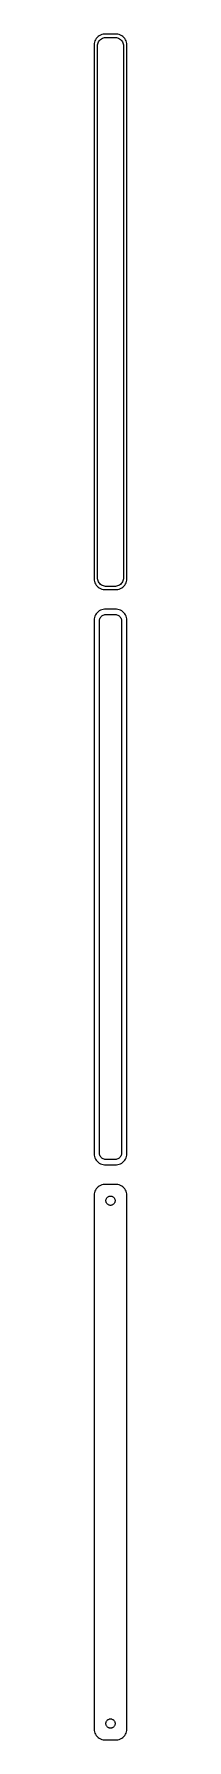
# Model space of a CAD drawing. Header units: metres. Extents: x -8 to 8, y 665 to 1447.
import ezdxf

# ---------------------------------------------------------------- set-up
doc = ezdxf.new("R2010")
doc.units = ezdxf.units.M

msp = doc.modelspace()

# ---------------------------------------------------------------- linework, layer by layer
for p, q in [((-7.46057, 1443.13), (-7.5, 1442.5)), ((-7.5, 1442.5), (-7.5, 1197.5)), ((-7.34291, 1443.74), (-7.46057, 1443.13)), ((-7.14888, 1444.34), (-7.34291, 1443.74)), ((-6.88153, 1444.91), (-7.14888, 1444.34)), ((-6.54507, 1445.44), (-6.88153, 1444.91)), ((-6.14484, 1445.92), (-6.54507, 1445.44)), ((-5.68712, 1446.35), (-6.14484, 1445.92)), ((-6, 1442), (-5.96844, 1442.5)), ((-6, 1198), (-6, 1442)), ((-5.96844, 1442.5), (-5.87433, 1442.99)), ((-5.87433, 1442.99), (-5.7191, 1443.47)), ((-5.7191, 1443.47), (-5.50522, 1443.93)), ((-5.17912, 1446.72), (-5.68712, 1446.35)), ((-5.50522, 1443.93), (-5.23605, 1444.35)), ((-5.23605, 1444.35), (-4.91586, 1444.74)), ((-4.62889, 1447.02), (-5.17912, 1446.72)), ((-4.91586, 1444.74), (-4.54968, 1445.08)), ((-4.04507, 1447.26), (-4.62889, 1447.02)), ((-4.54968, 1445.08), (-4.1433, 1445.38)), ((-4.1433, 1445.38), (-3.70311, 1445.62)), ((-3.4369, 1447.41), (-4.04507, 1447.26)), ((-3.70311, 1445.62), (-3.23605, 1445.8)), ((-2.81395, 1447.49), (-3.4369, 1447.41)), ((-3.23605, 1445.8), (-2.74951, 1445.93)), ((2.81395, 1447.49), (-2.81395, 1447.49)), ((-2.74951, 1445.93), (-2.25116, 1445.99)), ((-2.25116, 1445.99), (2.25116, 1445.99)), ((2.25116, 1445.99), (2.74951, 1445.93)), ((2.74951, 1445.93), (3.23605, 1445.8)), ((3.4369, 1447.41), (2.81395, 1447.49)), ((3.23605, 1445.8), (3.70311, 1445.62)), ((4.04507, 1447.26), (3.4369, 1447.41)), ((3.70311, 1445.62), (4.1433, 1445.38)), ((4.62889, 1447.02), (4.04507, 1447.26)), ((4.1433, 1445.38), (4.54968, 1445.08)), ((4.54968, 1445.08), (4.91586, 1444.74)), ((5.17912, 1446.72), (4.62889, 1447.02)), ((4.91586, 1444.74), (5.23605, 1444.35)), ((5.68712, 1446.35), (5.17912, 1446.72)), ((5.23605, 1444.35), (5.50522, 1443.93)), ((5.50522, 1443.93), (5.7191, 1443.47)), ((6.14484, 1445.92), (5.68712, 1446.35)), ((5.7191, 1443.47), (5.87433, 1442.99)), ((5.87433, 1442.99), (5.96844, 1442.5)), ((5.96844, 1442.5), (6, 1442)), ((6, 1442), (6, 1198)), ((6.54507, 1445.44), (6.14484, 1445.92)), ((6.88153, 1444.91), (6.54507, 1445.44)), ((7.14888, 1444.34), (6.88153, 1444.91)), ((7.34291, 1443.74), (7.14888, 1444.34)), ((7.46057, 1443.13), (7.34291, 1443.74)), ((7.5, 1442.5), (7.46057, 1443.13)), ((7.5, 1197.5), (7.5, 1442.5)), ((-5.96844, 1197.5), (-6, 1198)), ((6, 1198), (5.96844, 1197.5)), ((-7.5, 1197.5), (-7.46057, 1196.87)), ((-7.46057, 1196.87), (-7.34291, 1196.26)), ((-7.34291, 1196.26), (-7.14888, 1195.66)), ((-7.14888, 1195.66), (-6.88153, 1195.09)), ((-6.88153, 1195.09), (-6.54507, 1194.56)), ((-6.54507, 1194.56), (-6.14484, 1194.08)), ((-6.14484, 1194.08), (-5.68712, 1193.65)), ((-5.87433, 1197.01), (-5.96844, 1197.5)), ((-5.7191, 1196.53), (-5.87433, 1197.01)), ((-5.50522, 1196.07), (-5.7191, 1196.53)), ((-5.68712, 1193.65), (-5.17912, 1193.28)), ((-5.23605, 1195.65), (-5.50522, 1196.07)), ((-4.91586, 1195.26), (-5.23605, 1195.65)), ((-5.17912, 1193.28), (-4.62889, 1192.98)), ((-4.54968, 1194.92), (-4.91586, 1195.26)), ((-4.62889, 1192.98), (-4.04507, 1192.74)), ((-4.1433, 1194.62), (-4.54968, 1194.92)), ((-3.70311, 1194.38), (-4.1433, 1194.62)), ((-4.04507, 1192.74), (-3.4369, 1192.59)), ((-3.23605, 1194.2), (-3.70311, 1194.38)), ((-3.4369, 1192.59), (-2.81395, 1192.51)), ((-2.74951, 1194.07), (-3.23605, 1194.2)), ((-2.81395, 1192.51), (2.81395, 1192.51)), ((-2.25116, 1194.01), (-2.74951, 1194.07)), ((2.25116, 1194.01), (-2.25116, 1194.01)), ((2.74951, 1194.07), (2.25116, 1194.01)), ((3.23605, 1194.2), (2.74951, 1194.07)), ((2.81395, 1192.51), (3.4369, 1192.59)), ((3.70311, 1194.38), (3.23605, 1194.2)), ((3.4369, 1192.59), (4.04507, 1192.74)), ((4.1433, 1194.62), (3.70311, 1194.38)), ((4.04507, 1192.74), (4.62889, 1192.98)), ((4.54968, 1194.92), (4.1433, 1194.62)), ((4.91586, 1195.26), (4.54968, 1194.92)), ((4.62889, 1192.98), (5.17912, 1193.28)), ((5.23605, 1195.65), (4.91586, 1195.26)), ((5.17912, 1193.28), (5.68712, 1193.65)), ((5.50522, 1196.07), (5.23605, 1195.65)), ((5.7191, 1196.53), (5.50522, 1196.07)), ((5.68712, 1193.65), (6.14484, 1194.08)), ((5.87433, 1197.01), (5.7191, 1196.53)), ((5.96844, 1197.5), (5.87433, 1197.01)), ((6.14484, 1194.08), (6.54507, 1194.56)), ((6.54507, 1194.56), (6.88153, 1195.09)), ((6.88153, 1195.09), (7.14888, 1195.66)), ((7.14888, 1195.66), (7.34291, 1196.26)), ((7.34291, 1196.26), (7.46057, 1196.87)), ((7.46057, 1196.87), (7.5, 1197.5)), ((-5.68712, 1182.35), (-6.14484, 1181.92)), ((-5.17912, 1182.72), (-5.68712, 1182.35)), ((-4.62889, 1183.02), (-5.17912, 1182.72)), ((-4.04507, 1183.26), (-4.62889, 1183.02)), ((-3.4369, 1183.41), (-4.04507, 1183.26)), ((-2.81395, 1183.49), (-3.4369, 1183.41)), ((2.81395, 1183.49), (-2.81395, 1183.49)), ((3.4369, 1183.41), (2.81395, 1183.49)), ((4.04507, 1183.26), (3.4369, 1183.41)), ((4.62889, 1183.02), (4.04507, 1183.26)), ((5.17912, 1182.72), (4.62889, 1183.02)), ((5.68712, 1182.35), (5.17912, 1182.72)), ((6.14484, 1181.92), (5.68712, 1182.35)), ((-7.46057, 1179.13), (-7.5, 1178.5)), ((-7.5, 1178.5), (-7.5, 933.5)), ((-7.34291, 1179.74), (-7.46057, 1179.13)), ((-7.14888, 1180.34), (-7.34291, 1179.74)), ((-6.88153, 1180.91), (-7.14888, 1180.34)), ((-6.54507, 1181.44), (-6.88153, 1180.91)), ((-6.14484, 1181.92), (-6.54507, 1181.44)), ((-5.11292, 1178), (-5.08836, 1178.39)), ((-5.11292, 934), (-5.11292, 1178)), ((-5.08836, 1178.39), (-5.01512, 1178.77)), ((-5.01512, 1178.77), (-4.89432, 1179.15)), ((-4.89432, 1179.15), (-4.72786, 1179.5)), ((-4.72786, 1179.5), (-4.5184, 1179.83)), ((-4.5184, 1179.83), (-4.26921, 1180.13)), ((-4.26921, 1180.13), (-3.98424, 1180.4)), ((-3.98424, 1180.4), (-3.66798, 1180.63)), ((-3.66798, 1180.63), (-3.32541, 1180.82)), ((-3.32541, 1180.82), (-2.96194, 1180.96)), ((-2.96194, 1180.96), (-2.5833, 1181.06)), ((-2.5833, 1181.06), (-2.19545, 1181.11)), ((-2.19545, 1181.11), (2.19545, 1181.11)), ((2.19545, 1181.11), (2.5833, 1181.06)), ((2.5833, 1181.06), (2.96194, 1180.96)), ((2.96194, 1180.96), (3.32541, 1180.82)), ((3.32541, 1180.82), (3.66798, 1180.63)), ((3.66798, 1180.63), (3.98424, 1180.4)), ((3.98424, 1180.4), (4.26921, 1180.13)), ((4.26921, 1180.13), (4.5184, 1179.83)), ((4.5184, 1179.83), (4.72786, 1179.5)), ((4.72786, 1179.5), (4.89432, 1179.15)), ((4.89432, 1179.15), (5.01512, 1178.77)), ((5.01512, 1178.77), (5.08836, 1178.39)), ((5.08836, 1178.39), (5.11292, 1178)), ((5.11292, 1178), (5.11292, 934)), ((6.54507, 1181.44), (6.14484, 1181.92)), ((6.88153, 1180.91), (6.54507, 1181.44)), ((7.14888, 1180.34), (6.88153, 1180.91)), ((7.34291, 1179.74), (7.14888, 1180.34)), ((7.46057, 1179.13), (7.34291, 1179.74)), ((7.5, 1178.5), (7.46057, 1179.13)), ((7.5, 933.5), (7.5, 1178.5)), ((-7.5, 933.5), (-7.46057, 932.873)), ((-7.46057, 932.873), (-7.34291, 932.257)), ((-7.34291, 932.257), (-7.14888, 931.659)), ((-5.08836, 933.61), (-5.11292, 934)), ((-5.01512, 933.226), (-5.08836, 933.61)), ((-4.89432, 932.854), (-5.01512, 933.226)), ((-4.72786, 932.5), (-4.89432, 932.854)), ((-4.5184, 932.17), (-4.72786, 932.5)), ((-4.26921, 931.869), (-4.5184, 932.17)), ((-3.98424, 931.601), (-4.26921, 931.869)), ((4.26921, 931.869), (3.98424, 931.601)), ((4.5184, 932.17), (4.26921, 931.869)), ((4.72786, 932.5), (4.5184, 932.17)), ((4.89432, 932.854), (4.72786, 932.5)), ((5.01512, 933.226), (4.89432, 932.854)), ((5.08836, 933.61), (5.01512, 933.226)), ((5.11292, 934), (5.08836, 933.61)), ((7.14888, 931.659), (7.34291, 932.257)), ((7.34291, 932.257), (7.46057, 932.873)), ((7.46057, 932.873), (7.5, 933.5)), ((-7.14888, 931.659), (-6.88153, 931.091)), ((-6.88153, 931.091), (-6.54507, 930.561)), ((-6.54507, 930.561), (-6.14484, 930.077)), ((-6.14484, 930.077), (-5.68712, 929.647)), ((-5.68712, 929.647), (-5.17912, 929.278)), ((-5.17912, 929.278), (-4.62889, 928.976)), ((-4.62889, 928.976), (-4.04507, 928.745)), ((-4.04507, 928.745), (-3.4369, 928.589)), ((-3.66798, 931.372), (-3.98424, 931.601)), ((-3.32541, 931.183), (-3.66798, 931.372)), ((-3.4369, 928.589), (-2.81395, 928.51)), ((-2.96194, 931.039), (-3.32541, 931.183)), ((-2.5833, 930.942), (-2.96194, 931.039)), ((-2.81395, 928.51), (2.81395, 928.51)), ((-2.19545, 930.893), (-2.5833, 930.942)), ((2.19545, 930.893), (-2.19545, 930.893)), ((2.5833, 930.942), (2.19545, 930.893)), ((2.96194, 931.039), (2.5833, 930.942)), ((2.81395, 928.51), (3.4369, 928.589)), ((3.32541, 931.183), (2.96194, 931.039)), ((3.66798, 931.372), (3.32541, 931.183)), ((3.4369, 928.589), (4.04507, 928.745)), ((3.98424, 931.601), (3.66798, 931.372)), ((4.04507, 928.745), (4.62889, 928.976)), ((4.62889, 928.976), (5.17912, 929.278)), ((5.17912, 929.278), (5.68712, 929.647)), ((5.68712, 929.647), (6.14484, 930.077)), ((6.14484, 930.077), (6.54507, 930.561)), ((6.54507, 930.561), (6.88153, 931.091)), ((6.88153, 931.091), (7.14888, 931.659)), ((-7.14888, 916.341), (-7.34291, 915.743)), ((-6.88153, 916.909), (-7.14888, 916.341)), ((-6.54507, 917.439), (-6.88153, 916.909)), ((-6.14484, 917.923), (-6.54507, 917.439)), ((-5.68712, 918.353), (-6.14484, 917.923)), ((-5.17912, 918.722), (-5.68712, 918.353)), ((-4.62889, 919.024), (-5.17912, 918.722)), ((-4.04507, 919.255), (-4.62889, 919.024)), ((-3.4369, 919.411), (-4.04507, 919.255)), ((-2.81395, 919.49), (-3.4369, 919.411)), ((2.81395, 919.49), (-2.81395, 919.49)), ((3.4369, 919.411), (2.81395, 919.49)), ((4.04507, 919.255), (3.4369, 919.411)), ((4.62889, 919.024), (4.04507, 919.255)), ((5.17912, 918.722), (4.62889, 919.024)), ((5.68712, 918.353), (5.17912, 918.722)), ((6.14484, 917.923), (5.68712, 918.353)), ((6.54507, 917.439), (6.14484, 917.923)), ((6.88153, 916.909), (6.54507, 917.439)), ((7.14888, 916.341), (6.88153, 916.909)), ((7.34291, 915.743), (7.14888, 916.341)), ((-7.46057, 915.127), (-7.5, 914.5)), ((-7.5, 914.5), (-7.5, 669.5)), ((-7.34291, 915.743), (-7.46057, 915.127)), ((-2.13528, 912), (-2.11845, 912.268)), ((-2.11845, 911.732), (-2.13528, 912)), ((-2.11845, 912.268), (-2.06821, 912.531)), ((-2.06821, 911.469), (-2.11845, 911.732)), ((-2.06821, 912.531), (-1.98534, 912.786)), ((-1.98534, 911.214), (-2.06821, 911.469)), ((-1.98534, 912.786), (-1.87117, 913.029)), ((-1.87117, 910.971), (-1.98534, 911.214)), ((-1.87117, 913.029), (-1.72748, 913.255)), ((-1.72748, 910.745), (-1.87117, 910.971)), ((-1.72748, 913.255), (-1.55655, 913.462)), ((-1.55655, 910.538), (-1.72748, 910.745)), ((-1.55655, 913.462), (-1.36108, 913.645)), ((-1.36108, 910.355), (-1.55655, 910.538)), ((-1.36108, 913.645), (-1.14413, 913.803)), ((-1.14413, 910.197), (-1.36108, 910.355)), ((-1.14413, 913.803), (-0.909149, 913.932)), ((-0.909149, 910.068), (-1.14413, 910.197)), ((-0.909149, 913.932), (-0.659836, 914.031)), ((-0.659836, 909.969), (-0.909149, 910.068)), ((-0.659836, 914.031), (-0.400101, 914.097)), ((-0.400101, 909.903), (-0.659836, 909.969)), ((-0.400101, 914.097), (-0.134064, 914.131)), ((-0.134064, 909.869), (-0.400101, 909.903)), ((-0.134064, 914.131), (0.134064, 914.131)), ((0.134064, 909.869), (-0.134064, 909.869)), ((0.134064, 914.131), (0.400101, 914.097)), ((0.400101, 909.903), (0.134064, 909.869)), ((0.400101, 914.097), (0.659836, 914.031)), ((0.659836, 909.969), (0.400101, 909.903)), ((0.659836, 914.031), (0.909149, 913.932)), ((0.909149, 910.068), (0.659836, 909.969)), ((0.909149, 913.932), (1.14413, 913.803)), ((1.14413, 910.197), (0.909149, 910.068)), ((1.14413, 913.803), (1.36108, 913.645)), ((1.36108, 910.355), (1.14413, 910.197)), ((1.36108, 913.645), (1.55655, 913.462)), ((1.55655, 910.538), (1.36108, 910.355)), ((1.55655, 913.462), (1.72748, 913.255)), ((1.72748, 910.745), (1.55655, 910.538)), ((1.72748, 913.255), (1.87117, 913.029)), ((1.87117, 910.971), (1.72748, 910.745)), ((1.87117, 913.029), (1.98534, 912.786)), ((1.98534, 911.214), (1.87117, 910.971)), ((1.98534, 912.786), (2.06821, 912.531)), ((2.06821, 911.469), (1.98534, 911.214)), ((2.06821, 912.531), (2.11845, 912.268)), ((2.11845, 911.732), (2.06821, 911.469)), ((2.11845, 912.268), (2.13528, 912)), ((2.13528, 912), (2.11845, 911.732)), ((7.46057, 915.127), (7.34291, 915.743)), ((7.5, 914.5), (7.46057, 915.127)), ((7.5, 669.5), (7.5, 914.5)), ((-1.72748, 673.255), (-1.55655, 673.462)), ((-1.55655, 673.462), (-1.36108, 673.645)), ((-1.36108, 673.645), (-1.14413, 673.803)), ((-1.14413, 673.803), (-0.909149, 673.932)), ((-0.909149, 673.932), (-0.659836, 674.031)), ((-0.659836, 674.031), (-0.400101, 674.097)), ((-0.400101, 674.097), (-0.134064, 674.131)), ((-0.134064, 674.131), (0.134064, 674.131)), ((0.134064, 674.131), (0.400101, 674.097)), ((0.400101, 674.097), (0.659836, 674.031)), ((0.659836, 674.031), (0.909149, 673.932)), ((0.909149, 673.932), (1.14413, 673.803)), ((1.14413, 673.803), (1.36108, 673.645)), ((1.36108, 673.645), (1.55655, 673.462)), ((1.55655, 673.462), (1.72748, 673.255)), ((-7.5, 669.5), (-7.46057, 668.873)), ((-7.46057, 668.873), (-7.34291, 668.257)), ((-7.34291, 668.257), (-7.14888, 667.659)), ((-7.14888, 667.659), (-6.88153, 667.091)), ((-6.88153, 667.091), (-6.54507, 666.561)), ((-6.54507, 666.561), (-6.14484, 666.077)), ((-6.14484, 666.077), (-5.68712, 665.647)), ((-5.68712, 665.647), (-5.17912, 665.278)), ((-2.13528, 672), (-2.11845, 672.268)), ((-2.11845, 671.732), (-2.13528, 672)), ((-2.11845, 672.268), (-2.06821, 672.531)), ((-2.06821, 671.469), (-2.11845, 671.732)), ((-2.06821, 672.531), (-1.98534, 672.786)), ((-1.98534, 671.214), (-2.06821, 671.469)), ((-1.98534, 672.786), (-1.87117, 673.029)), ((-1.87117, 670.971), (-1.98534, 671.214)), ((-1.87117, 673.029), (-1.72748, 673.255)), ((-1.72748, 670.745), (-1.87117, 670.971)), ((-1.55655, 670.538), (-1.72748, 670.745)), ((-1.36108, 670.355), (-1.55655, 670.538)), ((-1.14413, 670.197), (-1.36108, 670.355)), ((-0.909149, 670.068), (-1.14413, 670.197)), ((-0.659836, 669.969), (-0.909149, 670.068)), ((-0.400101, 669.903), (-0.659836, 669.969)), ((-0.134064, 669.869), (-0.400101, 669.903)), ((0.134064, 669.869), (-0.134064, 669.869)), ((0.400101, 669.903), (0.134064, 669.869)), ((0.659836, 669.969), (0.400101, 669.903)), ((0.909149, 670.068), (0.659836, 669.969)), ((1.14413, 670.197), (0.909149, 670.068)), ((1.36108, 670.355), (1.14413, 670.197)), ((1.55655, 670.538), (1.36108, 670.355)), ((1.72748, 670.745), (1.55655, 670.538)), ((1.72748, 673.255), (1.87117, 673.029)), ((1.87117, 670.971), (1.72748, 670.745)), ((1.87117, 673.029), (1.98534, 672.786)), ((1.98534, 671.214), (1.87117, 670.971)), ((1.98534, 672.786), (2.06821, 672.531)), ((2.06821, 671.469), (1.98534, 671.214)), ((2.06821, 672.531), (2.11845, 672.268)), ((2.11845, 671.732), (2.06821, 671.469)), ((2.11845, 672.268), (2.13528, 672)), ((2.13528, 672), (2.11845, 671.732)), ((5.17912, 665.278), (5.68712, 665.647)), ((5.68712, 665.647), (6.14484, 666.077)), ((6.14484, 666.077), (6.54507, 666.561)), ((6.54507, 666.561), (6.88153, 667.091)), ((6.88153, 667.091), (7.14888, 667.659)), ((7.14888, 667.659), (7.34291, 668.257)), ((7.34291, 668.257), (7.46057, 668.873)), ((7.46057, 668.873), (7.5, 669.5)), ((-5.17912, 665.278), (-4.62889, 664.976)), ((-4.62889, 664.976), (-4.04507, 664.745)), ((-4.04507, 664.745), (-3.4369, 664.589)), ((-3.4369, 664.589), (-2.81395, 664.51)), ((-2.81395, 664.51), (2.81395, 664.51)), ((2.81395, 664.51), (3.4369, 664.589)), ((3.4369, 664.589), (4.04507, 664.745)), ((4.04507, 664.745), (4.62889, 664.976)), ((4.62889, 664.976), (5.17912, 665.278))]:
    msp.add_line(p, q)

doc.saveas('drawing.dxf')
